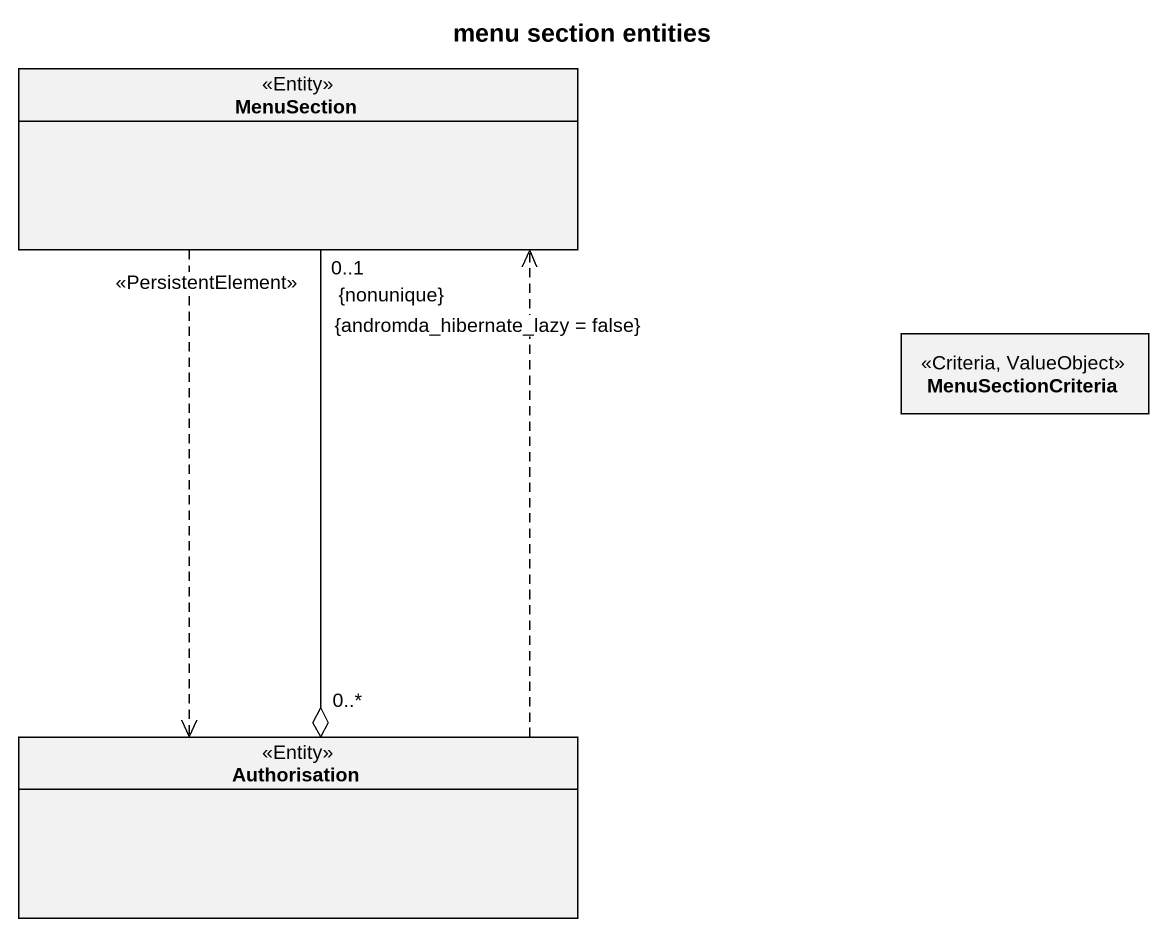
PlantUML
@startuml
title menu section entities
hide circle
hide empty members
class MenuSection <<Entity>>
class MenuSectionCriteria <<Criteria, ValueObject>>
class Authorisation <<Entity>>
MenuSection ..> Authorisation
Authorisation "0..*" o-up- "<<PersistentElement>>\n0..1\n{andromda_hibernate_lazy = false}\n{nonunique}" MenuSection
Authorisation .up.> MenuSection
@enduml
